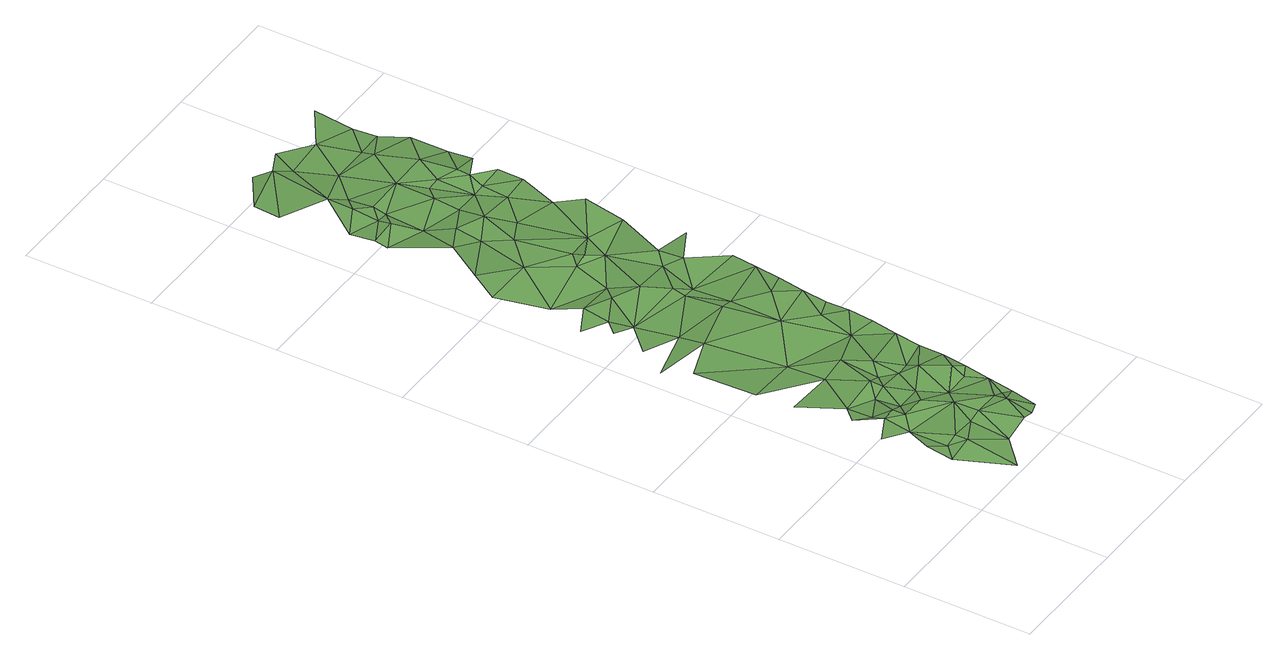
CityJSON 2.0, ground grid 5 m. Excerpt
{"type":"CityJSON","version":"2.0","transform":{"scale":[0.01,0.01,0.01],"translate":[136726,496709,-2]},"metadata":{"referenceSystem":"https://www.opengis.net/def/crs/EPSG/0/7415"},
"CityObjects":{
"plantcover1":{"type":"PlantCover","attributes":{"3df_class":"Forest","bgt_fysiekvoorkomen":"grasland agrarisch","bgt_status":"bestaand","identificatienamespace":"NL.IMGeo","begroeidterreindeeloptalud":"false","relatievehoogteligging":0,"aantal_punten":0},"geometry":[{"type":"MultiSurface","lod":"1","boundaries":[[[0,1,2]],[[2,3,4]],[[2,4,0]],[[5,1,0]],[[6,7,5]],[[0,4,8]],[[0,8,5]],[[3,9,4]],[[10,6,11]],[[5,12,6]],[[8,4,13]],[[10,11,14]],[[9,13,4]],[[11,6,15]],[[15,6,12]],[[16,5,8]],[[12,5,16]],[[15,12,17]],[[14,11,18]],[[18,11,15]],[[13,16,8]],[[19,20,14]],[[13,9,21]],[[12,22,17]],[[18,15,17]],[[23,21,9]],[[16,22,12]],[[21,16,13]],[[18,24,14]],[[25,26,27]],[[18,17,28]],[[19,14,24]],[[17,22,29]],[[27,26,19]],[[21,23,30]],[[17,29,28]],[[16,21,31]],[[28,24,18]],[[32,22,16]],[[23,33,30]],[[22,32,29]],[[30,31,21]],[[31,32,16]],[[24,28,34]],[[27,35,25]],[[33,36,30]],[[28,29,37]],[[38,39,35]],[[19,24,40]],[[37,34,28]],[[41,31,30]],[[27,19,40]],[[24,34,40]],[[29,32,42]],[[36,43,30]],[[43,41,30]],[[31,44,32]],[[45,38,46]],[[29,42,37]],[[41,44,31]],[[47,34,37]],[[40,34,47]],[[32,44,48]],[[42,32,49]],[[32,48,49]],[[43,44,41]],[[46,50,51]],[[52,47,37]],[[52,37,42]],[[50,53,54]],[[55,27,40]],[[56,35,27]],[[48,44,57]],[[57,49,48]],[[55,40,47]],[[49,58,42]],[[38,35,59]],[[60,50,46]],[[52,42,61]],[[57,58,49]],[[62,47,52]],[[60,53,50]],[[63,46,38]],[[27,55,56]],[[42,58,61]],[[53,64,65]],[[65,66,67]],[[59,35,56]],[[55,47,62]],[[62,52,61]],[[68,60,46]],[[64,53,60]],[[63,38,59]],[[66,69,67]],[[68,46,70]],[[70,46,63]],[[64,71,65]],[[62,72,55]],[[55,73,56]],[[64,60,68]],[[71,66,65]],[[74,59,56]],[[75,55,72]],[[74,63,59]],[[75,73,55]],[[74,56,76]],[[69,66,77]],[[78,63,74]],[[79,69,77]],[[78,70,63]],[[56,73,80]],[[81,64,68]],[[82,83,84]],[[75,85,73]],[[80,76,56]],[[86,68,70]],[[83,79,87]],[[88,82,89]],[[64,81,71]],[[86,70,78]],[[73,85,80]],[[71,90,66]],[[84,83,87]],[[89,82,84]],[[78,74,91]],[[92,77,66]],[[74,76,91]],[[86,81,68]],[[92,66,90]],[[79,77,93]],[[94,90,71]],[[79,93,87]],[[95,88,89]],[[94,71,81]],[[76,80,96]],[[78,97,86]],[[88,95,98]],[[89,84,99]],[[99,84,87]],[[91,76,96]],[[97,78,100]],[[95,89,101]],[[102,103,104]],[[90,94,105]],[[78,91,100]],[[101,89,99]],[[106,81,86]],[[94,81,105]],[[77,92,107]],[[92,90,105]],[[77,107,93]],[[86,97,106]],[[108,87,93]],[[98,95,109]],[[98,102,104]],[[95,101,109]],[[99,87,110]],[[111,92,105]],[[111,107,92]],[[93,107,108]],[[102,112,103]],[[110,87,108]],[[101,99,113]],[[114,106,97]],[[81,106,115]],[[105,81,115]],[[109,101,113]],[[116,98,109]],[[113,99,110]],[[117,102,98]],[[108,107,118]],[[111,105,119]],[[120,107,111]],[[116,117,98]],[[109,113,116]],[[110,108,118]],[[107,120,118]],[[121,113,110]],[[105,115,122]],[[121,110,118]],[[119,105,122]],[[119,120,111]],[[123,102,117]],[[124,113,121]],[[124,121,118]],[[118,120,125]],[[126,116,113]],[[116,127,117]],[[124,118,128]],[[128,118,125]],[[129,113,124]],[[120,119,130]],[[123,117,127]],[[125,120,130]],[[124,128,131]],[[126,113,129]],[[126,132,116]],[[129,124,131]],[[132,127,116]],[[128,125,133]],[[125,130,133]],[[131,128,134]],[[135,129,131]],[[135,131,134]],[[136,132,126]],[[129,137,126]],[[138,127,132]],[[137,129,135]],[[136,126,137]],[[138,132,136]],[[139,127,138]]]}]}
},
"vertices":[
[225,275,102],[175,325,113],[175,225,97],[275,28,87],[275,225,117],[225,425,102],[225,525,119],[125,475,116],[275,275,117],[375,125,94],[175,625,103],[225,575,102],[275,475,123],[375,275,109],[225,675,98],[275,525,122],[425,375,118],[325,525,104],[325,625,94],[325,825,99],[125,825,111],[425,275,122],[375,475,119],[475,125,122],[375,675,119],[125,1225,93],[125,975,103],[325,975,92],[375,625,117],[425,525,106],[525,225,129],[525,275,121],[475,425,104],[525,125,107],[425,675,103],[275,1275,103],[581,145,98],[475,625,106],[275,1375,88],[75,1325,88],[425,825,116],[575,275,100],[525,575,129],[593,245,108],[605,345,113],[125,1425,106],[225,1525,104],[475,725,119],[575,425,109],[575,475,136],[225,1625,87],[175,1575,90],[525,625,108],[225,1725,104],[125,1675,91],[575,875,102],[525,1125,95],[616,445,119],[628,544,121],[475,1325,109],[325,1675,102],[639,644,112],[651,744,115],[475,1475,95],[375,1725,90],[175,1825,91],[325,2025,91],[125,2025,95],[425,1625,106],[175,2125,115],[475,1525,106],[425,1875,92],[662,844,119],[625,1025,96],[525,1325,99],[674,944,119],[625,1225,117],[375,2225,89],[525,1475,90],[275,2275,109],[697,1144,107],[525,1825,92],[175,2525,101],[175,2475,92],[275,2525,111],[686,1044,104],[575,1625,93],[325,2425,85],[175,2625,88],[275,2575,101],[475,1925,91],[720,1344,112],[425,2125,103],[375,2325,104],[475,1875,107],[275,2675,111],[709,1244,112],[625,1575,117],[275,2775,114],[325,2575,95],[732,1443,112],[325,2625,107],[325,3025,99],[125,2975,99],[125,2875,92],[575,1925,94],[625,1675,109],[475,2275,111],[475,2375,97],[325,2725,96],[475,2475,106],[525,2175,90],[275,3075,85],[475,2625,109],[755,1643,111],[725,1875,93],[425,2825,93],[375,2975,85],[575,2375,96],[675,2125,99],[625,2275,94],[525,2525,96],[725,2025,122],[425,3075,87],[575,2525,101],[625,2375,101],[575,2775,108],[525,2975,103],[625,2425,128],[625,2625,115],[725,2275,104],[625,2475,133],[575,2825,95],[725,2375,106],[725,2475,113],[725,2575,103],[675,2825,99],[725,2725,103],[675,2925,91],[675,3075,107]
]}
